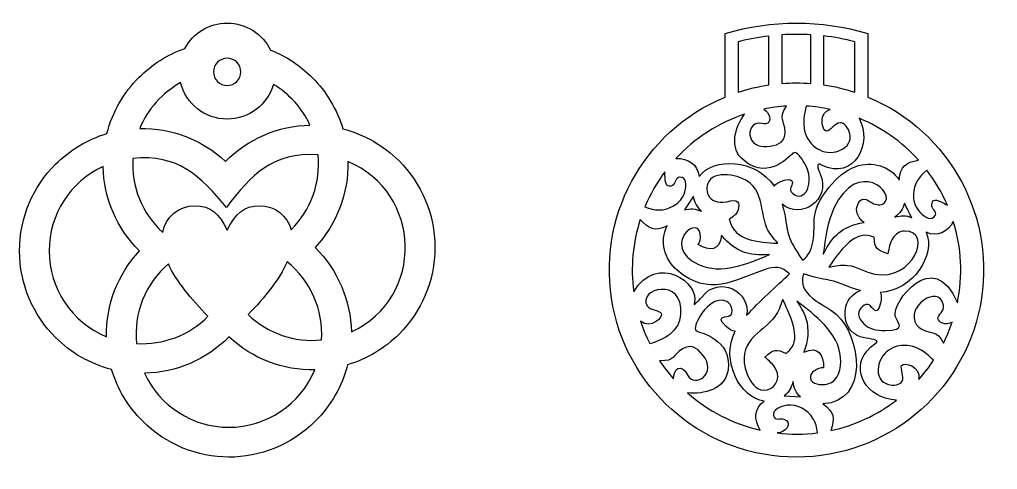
# Model space of a CAD drawing. Header units: centimetres. Extents: x 2 to 128, y -104 to 2.
# Drawn here: x 105.37 to 127.89, y -72.14 to -61.77 of the extents above; entities that cross this region are included whole.
import ezdxf

# ---------------------------------------------------------------- set-up
doc = ezdxf.new("R2010")
doc.units = ezdxf.units.CM
doc.header["$MEASUREMENT"] = 0
doc.layers.add('layer 1', color=7, linetype='Continuous')

msp = doc.modelspace()

# ---------------------------------------------------------------- linework, layer by layer
at = {"layer": 'layer 1', "color": 250}
for points, knots in [([(110.15389, -61.85513), (109.73129, -61.85513), (109.36403, -62.09216), (109.17773, -62.44047), (109.17773, -62.44047), (108.77605, -62.58201), (108.41602, -62.81193), (108.12109, -63.10687), (108.12109, -63.10687), (107.76928, -63.45866), (107.51, -63.90303), (107.38284, -64.40022), (107.38284, -64.40022), (106.92892, -64.53574), (106.523, -64.78246), (106.19665, -65.10878), (106.19665, -65.10878), (105.68632, -65.61912), (105.37064, -66.32414), (105.37064, -67.10287), (105.37064, -67.10287), (105.37064, -67.88156), (105.68632, -68.58659), (106.19665, -69.09693), (106.19665, -69.09693), (106.54845, -69.44872), (106.9928, -69.70806), (107.48998, -69.83517), (107.48998, -69.83517), (107.6255, -70.28909), (107.87224, -70.69506), (108.19857, -71.02141), (108.19857, -71.02141), (109.30478, -72.12749), (111.06955, -72.13856), (112.1867, -71.02141), (112.1867, -71.02141), (112.53851, -70.66959), (112.7978, -70.22524), (112.92496, -69.72803), (112.92496, -69.72803), (113.37886, -69.59252), (113.78479, -69.34578), (114.11114, -69.01946), (114.11114, -69.01946), (114.62148, -68.50914), (114.93715, -67.80411), (114.93715, -67.02539), (114.93715, -67.02539), (114.93715, -66.24669), (114.62148, -65.54168), (114.11114, -65.03131), (114.11114, -65.03131), (113.75933, -64.67952), (113.31498, -64.42022), (112.81781, -64.29311), (112.81781, -64.29311), (112.6823, -63.83918), (112.43555, -63.43322), (112.10923, -63.10687), (112.10923, -63.10687), (111.83793, -62.83557), (111.51155, -62.61932), (111.14838, -62.47621), (111.14838, -62.47621), (110.96856, -62.10846), (110.59083, -61.85513), (110.15389, -61.85513)], [0, 0, 0, 0, 0.05555556, 0.05555556, 0.05555556, 0.05555556, 0.11111111, 0.11111111, 0.11111111, 0.11111111, 0.16666667, 0.16666667, 0.16666667, 0.16666667, 0.22222222, 0.22222222, 0.22222222, 0.22222222, 0.27777778, 0.27777778, 0.27777778, 0.27777778, 0.33333333, 0.33333333, 0.33333333, 0.33333333, 0.38888889, 0.38888889, 0.38888889, 0.38888889, 0.44444444, 0.44444444, 0.44444444, 0.44444444, 0.5, 0.5, 0.5, 0.5, 0.55555556, 0.55555556, 0.55555556, 0.55555556, 0.61111111, 0.61111111, 0.61111111, 0.61111111, 0.66666667, 0.66666667, 0.66666667, 0.66666667, 0.72222222, 0.72222222, 0.72222222, 0.72222222, 0.77777778, 0.77777778, 0.77777778, 0.77777778, 0.83333333, 0.83333333, 0.83333333, 0.83333333, 0.88888889, 0.88888889, 0.88888889, 0.88888889, 1, 1, 1, 1]), ([(121.62113, -63.55915), (119.71881, -64.34381), (118.63549, -66.36399), (119.03556, -68.38252), (119.03556, -68.38252), (119.43561, -70.40105), (121.20662, -71.85535), (123.26441, -71.85513), (123.26441, -71.85513), (125.32221, -71.85491), (127.09291, -70.40023), (127.49254, -68.38161), (127.49254, -68.38161), (127.89216, -66.363), (126.80927, -64.3434), (124.90678, -63.55915), (124.90678, -63.55915), (124.90678, -63.55915), (124.90678, -62.09749), (124.90678, -62.09749), (124.90678, -62.09749), (123.83559, -61.77442), (122.69228, -61.77429), (121.62113, -62.09749), (121.62113, -62.09749), (121.62113, -62.09749), (121.62113, -63.55915), (121.62113, -63.55915)], [0, 0, 0, 0, 0.125, 0.125, 0.125, 0.125, 0.25, 0.25, 0.25, 0.25, 0.375, 0.375, 0.375, 0.375, 0.5, 0.5, 0.5, 0.5, 0.625, 0.625, 0.625, 0.625, 0.75, 0.75, 0.75, 0.75, 1, 1, 1, 1]), ([(122.62681, -63.2811), (122.38674, -63.31699), (122.15017, -63.37308), (121.91955, -63.4488), (121.91955, -63.4488), (121.91955, -63.4488), (121.91955, -62.28525), (121.91955, -62.28525), (121.91955, -62.28525), (122.15213, -62.22578), (122.38842, -62.18181), (122.62681, -62.15363), (122.62681, -62.15363), (122.62681, -62.15363), (122.62681, -63.2811), (122.62681, -63.2811)], [0, 0, 0, 0, 0.2, 0.2, 0.2, 0.2, 0.4, 0.4, 0.4, 0.4, 0.6, 0.6, 0.6, 0.6, 1, 1, 1, 1]), ([(122.92382, -63.24718), (122.92382, -63.24718), (122.92382, -62.12676), (122.92382, -62.12676), (122.92382, -62.12676), (123.14769, -62.1127), (123.37225, -62.11254), (123.59614, -62.12627), (123.59614, -62.12627), (123.59614, -62.12627), (123.59614, -63.24656), (123.59614, -63.24656), (123.59614, -63.24656), (123.37235, -63.22926), (123.14758, -63.22946), (122.92382, -63.24718)], [0, 0, 0, 0, 0.2, 0.2, 0.2, 0.2, 0.4, 0.4, 0.4, 0.4, 0.6, 0.6, 0.6, 0.6, 1, 1, 1, 1]), ([(123.88579, -63.27884), (123.88579, -63.27884), (123.88579, -62.15184), (123.88579, -62.15184), (123.88579, -62.15184), (124.12938, -62.17993), (124.37083, -62.22451), (124.60839, -62.28526), (124.60839, -62.28526), (124.60839, -62.28526), (124.60839, -63.44882), (124.60839, -63.44882), (124.60839, -63.44882), (124.37285, -63.37148), (124.13111, -63.31461), (123.88579, -63.27884)], [0, 0, 0, 0, 0.2, 0.2, 0.2, 0.2, 0.4, 0.4, 0.4, 0.4, 0.6, 0.6, 0.6, 0.6, 1, 1, 1, 1]), ([(110.46456, -62.97903), (110.46456, -63.15162), (110.32465, -63.29153), (110.15207, -63.29153), (110.15207, -63.29153), (109.97948, -63.29153), (109.83957, -63.15162), (109.83957, -62.97903), (109.83957, -62.97903), (109.83957, -62.80644), (109.97948, -62.66653), (110.15207, -62.66653), (110.15207, -62.66653), (110.32465, -62.66653), (110.46456, -62.80644), (110.46456, -62.97903)], [0, 0, 0, 0, 0.2, 0.2, 0.2, 0.2, 0.4, 0.4, 0.4, 0.4, 0.6, 0.6, 0.6, 0.6, 1, 1, 1, 1]), ([(109.07999, -63.22812), (109.19932, -63.71031), (109.63483, -64.06782), (110.15389, -64.06782), (110.15389, -64.06782), (110.65896, -64.06782), (111.08491, -63.72939), (111.21749, -63.26694), (111.21749, -63.26694), (111.58501, -63.48826), (111.87921, -63.81606), (112.05896, -64.20592), (112.05896, -64.20592), (111.32521, -64.22089), (110.62949, -64.52099), (110.1139, -65.04192), (110.1139, -65.04192), (109.5784, -64.54247), (108.86985, -64.26932), (108.13752, -64.28329), (108.13752, -64.28329), (108.3228, -63.83552), (108.65642, -63.46271), (109.07999, -63.22812)], [0, 0, 0, 0, 0.14285714, 0.14285714, 0.14285714, 0.14285714, 0.28571429, 0.28571429, 0.28571429, 0.28571429, 0.42857143, 0.42857143, 0.42857143, 0.42857143, 0.57142857, 0.57142857, 0.57142857, 0.57142857, 0.71428571, 0.71428571, 0.71428571, 0.71428571, 1, 1, 1, 1]), ([(121.01879, -65.38903), (120.99506, -65.1035), (120.7662, -64.96578), (120.48823, -64.97485), (120.48823, -64.97485), (120.92312, -64.50485), (121.46122, -64.15776), (122.06874, -63.95538), (122.06874, -63.95538), (121.83874, -64.25624), (121.70562, -64.75281), (122.05626, -65.02477), (122.05626, -65.02477), (122.67445, -65.50428), (123.11322, -64.87499), (123.20259, -64.84291), (123.20259, -64.84291), (123.27707, -64.81617), (123.37748, -64.95666), (123.44943, -65.07987), (123.44943, -65.07987), (123.71644, -65.53714), (123.44845, -66.01591), (123.17171, -65.77477), (123.17171, -65.77477), (123.04348, -65.663), (123.21615, -65.58599), (123.15824, -65.48651), (123.15824, -65.48651), (123.11291, -65.40862), (122.79774, -65.52041), (122.74931, -65.61283), (122.74931, -65.61283), (122.33396, -64.97598), (121.34835, -64.94494), (121.01879, -65.38903)], [0, 0, 0, 0, 0.1, 0.1, 0.1, 0.1, 0.2, 0.2, 0.2, 0.2, 0.3, 0.3, 0.3, 0.3, 0.4, 0.4, 0.4, 0.4, 0.5, 0.5, 0.5, 0.5, 0.6, 0.6, 0.6, 0.6, 0.7, 0.7, 0.7, 0.7, 0.8, 0.8, 0.8, 0.8, 1, 1, 1, 1]), ([(122.20224, -64.48529), (122.15622, -64.33481), (122.24395, -64.15455), (122.41151, -64.15966), (122.41151, -64.15966), (122.48041, -64.16177), (122.55657, -64.19477), (122.6013, -64.16452), (122.6013, -64.16452), (122.68213, -64.10987), (122.66361, -63.927), (122.50903, -63.83766), (122.50903, -63.83766), (122.68115, -63.80259), (122.85529, -63.77958), (123.03062, -63.76875), (123.03062, -63.76875), (122.83164, -64.08411), (122.99497, -64.07193), (123.00035, -64.36379), (123.00035, -64.36379), (123.00433, -64.57982), (122.87259, -64.65797), (122.65483, -64.69428), (122.65483, -64.69428), (122.46751, -64.72552), (122.2608, -64.67676), (122.20224, -64.48529)], [0, 0, 0, 0, 0.125, 0.125, 0.125, 0.125, 0.25, 0.25, 0.25, 0.25, 0.375, 0.375, 0.375, 0.375, 0.5, 0.5, 0.5, 0.5, 0.625, 0.625, 0.625, 0.625, 0.75, 0.75, 0.75, 0.75, 1, 1, 1, 1]), ([(123.45085, -64.34289), (123.4039, -64.15658), (123.44082, -63.96263), (123.485, -63.76801), (123.485, -63.76801), (123.67272, -63.779), (123.85911, -63.80394), (124.04312, -63.84268), (124.04312, -63.84268), (123.95863, -63.87273), (123.88936, -63.92696), (123.86409, -64.02151), (123.86409, -64.02151), (123.83005, -64.14886), (123.87585, -64.34936), (123.95917, -64.34515), (123.95917, -64.34515), (124.04388, -64.34089), (124.15515, -64.15274), (124.26772, -64.15136), (124.26772, -64.15136), (124.44832, -64.14914), (124.70051, -64.62834), (124.23999, -64.79889), (124.23999, -64.79889), (123.88482, -64.93043), (123.53735, -64.68605), (123.45085, -64.34289)], [0, 0, 0, 0, 0.125, 0.125, 0.125, 0.125, 0.25, 0.25, 0.25, 0.25, 0.375, 0.375, 0.375, 0.375, 0.5, 0.5, 0.5, 0.5, 0.625, 0.625, 0.625, 0.625, 0.75, 0.75, 0.75, 0.75, 1, 1, 1, 1]), ([(123.39931, -67.31434), (123.0263, -66.74984), (123.08842, -66.78809), (122.99177, -66.26285), (122.99177, -66.26285), (122.97734, -66.18441), (122.959, -66.10594), (122.93613, -66.02901), (122.93613, -66.02901), (123.35833, -66.39001), (124.05499, -65.9383), (123.81849, -65.35138), (123.81849, -65.35138), (123.80774, -65.3247), (123.72066, -65.14199), (123.76294, -65.11098), (123.76294, -65.11098), (123.77719, -65.10054), (123.80865, -65.11264), (123.837, -65.1264), (123.837, -65.1264), (124.6014, -65.49741), (125.02474, -64.62242), (124.70523, -64.04695), (124.70523, -64.04695), (125.22913, -64.26293), (125.69233, -64.58936), (126.07191, -65.01011), (126.07191, -65.01011), (125.78663, -65.06788), (125.6542, -65.15273), (125.63086, -65.47185), (125.63086, -65.47185), (125.41189, -65.13576), (125.00151, -65.03418), (124.63297, -65.16058), (124.63297, -65.16058), (124.38323, -65.24623), (124.18305, -65.43149), (124.01101, -65.64317), (124.01101, -65.64317), (123.53582, -66.22782), (123.72749, -66.42312), (123.64087, -66.89945), (123.64087, -66.89945), (123.61009, -67.06871), (123.53894, -67.24391), (123.39931, -67.31434)], [0, 0, 0, 0, 0.07692308, 0.07692308, 0.07692308, 0.07692308, 0.15384615, 0.15384615, 0.15384615, 0.15384615, 0.23076923, 0.23076923, 0.23076923, 0.23076923, 0.30769231, 0.30769231, 0.30769231, 0.30769231, 0.38461538, 0.38461538, 0.38461538, 0.38461538, 0.46153846, 0.46153846, 0.46153846, 0.46153846, 0.53846154, 0.53846154, 0.53846154, 0.53846154, 0.61538462, 0.61538462, 0.61538462, 0.61538462, 0.69230769, 0.69230769, 0.69230769, 0.69230769, 0.76923077, 0.76923077, 0.76923077, 0.76923077, 0.84615385, 0.84615385, 0.84615385, 0.84615385, 1, 1, 1, 1]), ([(112.2443, -64.88967), (112.30716, -65.53239), (112.08495, -66.15931), (111.62735, -66.61561), (111.62735, -66.61561), (111.5411, -66.29672), (111.24963, -66.06188), (110.90359, -66.06188), (110.90359, -66.06188), (110.52875, -66.06188), (110.34131, -66.24929), (110.15389, -66.62416), (110.15389, -66.62416), (109.96648, -66.24929), (109.77904, -66.06188), (109.4042, -66.06188), (109.4042, -66.06188), (109.03635, -66.06188), (108.73018, -66.32721), (108.66662, -66.67681), (108.66662, -66.67681), (108.19068, -66.23883), (107.94164, -65.61949), (107.97943, -64.97372), (107.97943, -64.97372), (109.01195, -64.87272), (109.54178, -65.36771), (110.13474, -66.10491), (110.13474, -66.10491), (110.69633, -65.34751), (111.20908, -64.82851), (112.2443, -64.88967)], [0, 0, 0, 0, 0.11111111, 0.11111111, 0.11111111, 0.11111111, 0.22222222, 0.22222222, 0.22222222, 0.22222222, 0.33333333, 0.33333333, 0.33333333, 0.33333333, 0.44444444, 0.44444444, 0.44444444, 0.44444444, 0.55555556, 0.55555556, 0.55555556, 0.55555556, 0.66666667, 0.66666667, 0.66666667, 0.66666667, 0.77777778, 0.77777778, 0.77777778, 0.77777778, 1, 1, 1, 1]), ([(112.93471, -65.04771), (114.63801, -65.75266), (114.71926, -68.18182), (113.01213, -68.96923), (113.01213, -68.96923), (112.99716, -68.23548), (112.69703, -67.53973), (112.1761, -67.02414), (112.1761, -67.02414), (112.67675, -66.48729), (112.94764, -65.78152), (112.93471, -65.04771)], [0, 0, 0, 0, 0.25, 0.25, 0.25, 0.25, 0.5, 0.5, 0.5, 0.5, 1, 1, 1, 1]), ([(123.88169, -67.18007), (123.9292, -66.81068), (123.97671, -66.4413), (124.12744, -66.11872), (124.12744, -66.11872), (124.67107, -64.95538), (125.58639, -65.76978), (125.272, -66.01466), (125.272, -66.01466), (125.21261, -66.06091), (125.0867, -66.04909), (125.00874, -65.99899), (125.00874, -65.99899), (124.89617, -65.92664), (124.72846, -65.81151), (124.6533, -66.10199), (124.6533, -66.10199), (124.62429, -66.2141), (124.70917, -66.37025), (124.81904, -66.44767), (124.81904, -66.44767), (124.30723, -66.53797), (124.10573, -66.74401), (123.88169, -67.18007)], [0, 0, 0, 0, 0.14285714, 0.14285714, 0.14285714, 0.14285714, 0.28571429, 0.28571429, 0.28571429, 0.28571429, 0.42857143, 0.42857143, 0.42857143, 0.42857143, 0.57142857, 0.57142857, 0.57142857, 0.57142857, 0.71428571, 0.71428571, 0.71428571, 0.71428571, 1, 1, 1, 1]), ([(107.37308, -69.08053), (106.57482, -68.75024), (106.05123, -67.97094), (106.05123, -67.10287), (106.05123, -67.10287), (106.05123, -66.26508), (106.53872, -65.50812), (107.29568, -65.15904), (107.29568, -65.15904), (107.31059, -65.89273), (107.6108, -66.58858), (108.13169, -67.10411), (108.13169, -67.10411), (107.63214, -67.63987), (107.36013, -68.34716), (107.37308, -69.08053)], [0, 0, 0, 0, 0.2, 0.2, 0.2, 0.2, 0.4, 0.4, 0.4, 0.4, 0.6, 0.6, 0.6, 0.6, 1, 1, 1, 1]), ([(120.41616, -66.07543), (120.19351, -66.19435), (120.00431, -66.1821), (119.77329, -66.08837), (119.77329, -66.08837), (119.89326, -65.80054), (120.04773, -65.52967), (120.23435, -65.27986), (120.23435, -65.27986), (120.2334, -65.35932), (120.22917, -65.57553), (120.30223, -65.6073), (120.30223, -65.6073), (120.33951, -65.62351), (120.40087, -65.60921), (120.43569, -65.57479), (120.43569, -65.57479), (120.50148, -65.50974), (120.48294, -65.36648), (120.62774, -65.41224), (120.62774, -65.41224), (120.75065, -65.45109), (120.72991, -65.65393), (120.67332, -65.79585), (120.67332, -65.79585), (120.61766, -65.9354), (120.52732, -66.01605), (120.41616, -66.07543)], [0, 0, 0, 0, 0.125, 0.125, 0.125, 0.125, 0.25, 0.25, 0.25, 0.25, 0.375, 0.375, 0.375, 0.375, 0.5, 0.5, 0.5, 0.5, 0.625, 0.625, 0.625, 0.625, 0.75, 0.75, 0.75, 0.75, 1, 1, 1, 1]), ([(125.95904, -65.81092), (125.96738, -65.55863), (126.07258, -65.40092), (126.26927, -65.24772), (126.26927, -65.24772), (126.45855, -65.49552), (126.61589, -65.76473), (126.73892, -66.05126), (126.73892, -66.05126), (126.67059, -66.01071), (126.48546, -65.89893), (126.42141, -65.94632), (126.42141, -65.94632), (126.38874, -65.9705), (126.37043, -66.03079), (126.38284, -66.07815), (126.38284, -66.07815), (126.40627, -66.16765), (126.53961, -66.22323), (126.42758, -66.32575), (126.42758, -66.32575), (126.33248, -66.41277), (126.16718, -66.29339), (126.07258, -66.17342), (126.07258, -66.17342), (125.97955, -66.05544), (125.95488, -65.93688), (125.95904, -65.81092)], [0, 0, 0, 0, 0.125, 0.125, 0.125, 0.125, 0.25, 0.25, 0.25, 0.25, 0.375, 0.375, 0.375, 0.375, 0.5, 0.5, 0.5, 0.5, 0.625, 0.625, 0.625, 0.625, 0.75, 0.75, 0.75, 0.75, 1, 1, 1, 1]), ([(121.8974, -66.21129), (121.9631, -66.07768), (121.96351, -65.88696), (121.74254, -65.95352), (121.74254, -65.95352), (121.26527, -66.09731), (121.10938, -65.72748), (121.24181, -65.505), (121.24181, -65.505), (121.33082, -65.35547), (121.55492, -65.32745), (121.75286, -65.36065), (121.75286, -65.36065), (122.56687, -65.49721), (122.38836, -66.12056), (122.58397, -66.57733), (122.58397, -66.57733), (122.63937, -66.7067), (122.73826, -66.81806), (122.83715, -66.9294), (122.83715, -66.9294), (122.38765, -66.89602), (121.82673, -66.89036), (121.71697, -66.37262), (121.71697, -66.37262), (121.79104, -66.32479), (121.86511, -66.27697), (121.8974, -66.21129)], [0, 0, 0, 0, 0.125, 0.125, 0.125, 0.125, 0.25, 0.25, 0.25, 0.25, 0.375, 0.375, 0.375, 0.375, 0.5, 0.5, 0.5, 0.5, 0.625, 0.625, 0.625, 0.625, 0.75, 0.75, 0.75, 0.75, 1, 1, 1, 1]), ([(120.68495, -66.16013), (120.68495, -66.16013), (120.89263, -65.84556), (120.89263, -65.84556), (120.89263, -65.84556), (120.90765, -65.98717), (120.98208, -66.08578), (121.07535, -66.1893), (121.07535, -66.1893), (120.94482, -66.13446), (120.81316, -66.11715), (120.68495, -66.16013)], [0, 0, 0, 0, 0.25, 0.25, 0.25, 0.25, 0.5, 0.5, 0.5, 0.5, 1, 1, 1, 1]), ([(121.00798, -67.41443), (120.0828, -66.97919), (121.08453, -66.16844), (121.05418, -66.80437), (121.05418, -66.80437), (121.05147, -66.86128), (121.02716, -66.90973), (121.00285, -66.95816), (121.00285, -66.95816), (121.25601, -67.10622), (121.50525, -67.11288), (121.53759, -66.74432), (121.53759, -66.74432), (121.87054, -67.14101), (122.1531, -67.21376), (122.64056, -67.18989), (122.64056, -67.18989), (122.13917, -67.39932), (121.53553, -67.66263), (121.00798, -67.41443)], [0, 0, 0, 0, 0.16666667, 0.16666667, 0.16666667, 0.16666667, 0.33333333, 0.33333333, 0.33333333, 0.33333333, 0.5, 0.5, 0.5, 0.5, 0.66666667, 0.66666667, 0.66666667, 0.66666667, 1, 1, 1, 1]), ([(125.53082, -66.32486), (125.64355, -66.23926), (125.72445, -66.13386), (125.75128, -66.00135), (125.75128, -66.00135), (125.80432, -66.11225), (125.86093, -66.23137), (125.91988, -66.33849), (125.91988, -66.33849), (125.77966, -66.27625), (125.67599, -66.29395), (125.53082, -66.32486)], [0, 0, 0, 0, 0.25, 0.25, 0.25, 0.25, 0.5, 0.5, 0.5, 0.5, 1, 1, 1, 1]), ([(119.51543, -68.04324), (119.44051, -67.48155), (119.49161, -66.91719), (119.66621, -66.37808), (119.66621, -66.37808), (119.85907, -66.59651), (119.99935, -66.66815), (120.2866, -66.52917), (120.2866, -66.52917), (120.10503, -66.88686), (120.22225, -67.29302), (120.51599, -67.54901), (120.51599, -67.54901), (121.23698, -68.17737), (121.86009, -67.77421), (122.51794, -67.53876), (122.51794, -67.53876), (122.7601, -67.45208), (122.92532, -67.45025), (123.10369, -67.63579), (123.10369, -67.63579), (122.80124, -67.90568), (122.39725, -68.28782), (122.11648, -68.5843), (122.11648, -68.5843), (122.21796, -68.03807), (121.47847, -67.66073), (121.08845, -68.15896), (121.08845, -68.15896), (121.07072, -68.18162), (120.89304, -68.37751), (120.90805, -68.32727), (120.90805, -68.32727), (121.05769, -67.8263), (120.05355, -67.14633), (119.51543, -68.04324)], [0, 0, 0, 0, 0.1, 0.1, 0.1, 0.1, 0.2, 0.2, 0.2, 0.2, 0.3, 0.3, 0.3, 0.3, 0.4, 0.4, 0.4, 0.4, 0.5, 0.5, 0.5, 0.5, 0.6, 0.6, 0.6, 0.6, 0.7, 0.7, 0.7, 0.7, 0.8, 0.8, 0.8, 0.8, 1, 1, 1, 1]), ([(124.69583, -68.56948), (124.69072, -68.42911), (124.8453, -68.28877), (124.94654, -68.35042), (124.94654, -68.35042), (124.99369, -68.37913), (125.12023, -68.65548), (125.19712, -68.30846), (125.19712, -68.30846), (125.21943, -68.20775), (125.23012, -68.121), (125.19308, -68.06279), (125.19308, -68.06279), (125.95235, -68.02146), (126.47197, -67.18346), (126.25215, -66.67601), (126.25215, -66.67601), (126.51329, -66.79914), (126.74851, -66.66231), (126.87613, -66.42362), (126.87613, -66.42362), (127.06572, -67.03525), (127.09726, -67.6748), (126.96876, -68.30211), (126.96876, -68.30211), (126.42126, -66.98512), (125.45722, -68.29753), (125.53988, -68.60908), (125.53988, -68.60908), (125.58942, -68.76967), (125.8167, -68.93306), (125.30458, -68.93559), (125.30458, -68.93559), (125.09265, -68.93663), (124.94514, -68.90233), (124.81845, -68.78719), (124.81845, -68.78719), (124.75618, -68.7306), (124.69893, -68.65446), (124.69583, -68.56948)], [0, 0, 0, 0, 0.09090909, 0.09090909, 0.09090909, 0.09090909, 0.18181818, 0.18181818, 0.18181818, 0.18181818, 0.27272727, 0.27272727, 0.27272727, 0.27272727, 0.36363636, 0.36363636, 0.36363636, 0.36363636, 0.45454545, 0.45454545, 0.45454545, 0.45454545, 0.54545455, 0.54545455, 0.54545455, 0.54545455, 0.63636364, 0.63636364, 0.63636364, 0.63636364, 0.72727273, 0.72727273, 0.72727273, 0.72727273, 0.81818182, 0.81818182, 0.81818182, 0.81818182, 1, 1, 1, 1]), ([(124.00898, -67.48057), (124.17742, -67.23314), (124.50976, -66.73172), (124.84616, -66.74197), (124.84616, -66.74197), (124.91356, -66.74402), (124.98241, -66.76644), (125.05126, -66.78886), (125.05126, -66.78886), (125.06426, -67.05009), (125.1125, -67.09013), (125.36933, -67.16893), (125.36933, -67.16893), (125.39427, -67.04838), (125.41189, -66.91502), (125.48115, -66.81027), (125.48115, -66.81027), (125.54099, -66.71979), (125.64489, -66.64815), (125.75447, -66.6462), (125.75447, -66.6462), (126.42188, -66.63431), (125.94132, -67.8111), (125.06826, -67.63886), (125.06826, -67.63886), (124.85127, -67.59605), (124.65295, -67.46275), (124.44048, -67.43734), (124.44048, -67.43734), (124.30072, -67.42064), (124.15485, -67.4506), (124.00898, -67.48057)], [0, 0, 0, 0, 0.11111111, 0.11111111, 0.11111111, 0.11111111, 0.22222222, 0.22222222, 0.22222222, 0.22222222, 0.33333333, 0.33333333, 0.33333333, 0.33333333, 0.44444444, 0.44444444, 0.44444444, 0.44444444, 0.55555556, 0.55555556, 0.55555556, 0.55555556, 0.66666667, 0.66666667, 0.66666667, 0.66666667, 0.77777778, 0.77777778, 0.77777778, 0.77777778, 1, 1, 1, 1]), ([(108.79714, -67.40456), (108.98122, -67.80661), (109.32398, -68.20864), (109.7099, -68.61069), (109.7099, -68.61069), (109.27429, -69.04934), (108.67977, -69.27482), (108.06349, -69.23859), (108.06349, -69.23859), (107.99517, -68.53884), (108.26488, -67.86254), (108.79714, -67.40456)], [0, 0, 0, 0, 0.25, 0.25, 0.25, 0.25, 0.5, 0.5, 0.5, 0.5, 1, 1, 1, 1]), ([(110.63616, -68.57068), (111.02143, -68.16619), (111.3591, -67.76169), (111.53153, -67.35721), (111.53153, -67.35721), (112.07565, -67.79402), (112.36908, -68.45851), (112.32836, -69.15453), (112.32836, -69.15453), (111.70365, -69.21586), (111.09016, -69.00672), (110.63616, -68.57068)], [0, 0, 0, 0, 0.25, 0.25, 0.25, 0.25, 0.5, 0.5, 0.5, 0.5, 1, 1, 1, 1]), ([(119.66957, -68.71879), (119.91399, -68.92691), (120.20065, -68.62369), (120.1467, -68.54024), (120.1467, -68.54024), (120.10066, -68.46902), (119.88208, -68.46672), (119.82459, -68.36993), (119.82459, -68.36993), (119.59055, -67.97582), (120.6644, -67.68947), (120.604, -68.55371), (120.604, -68.55371), (120.57526, -68.96504), (120.2307, -69.13208), (119.88396, -69.23947), (119.88396, -69.23947), (119.79962, -69.07139), (119.72802, -68.89752), (119.66957, -68.71879)], [0, 0, 0, 0, 0.16666667, 0.16666667, 0.16666667, 0.16666667, 0.33333333, 0.33333333, 0.33333333, 0.33333333, 0.5, 0.5, 0.5, 0.5, 0.66666667, 0.66666667, 0.66666667, 0.66666667, 1, 1, 1, 1]), ([(123.63306, -68.19159), (123.43691, -68.02521), (123.35271, -67.88303), (123.42421, -67.63579), (123.42421, -67.63579), (123.77292, -67.75082), (123.90797, -67.75452), (124.03794, -67.78319), (124.03794, -67.78319), (124.26133, -67.83246), (124.49303, -67.95765), (124.73926, -68.01649), (124.73926, -68.01649), (124.31548, -68.1663), (124.30166, -68.71129), (124.5236, -68.94519), (124.5236, -68.94519), (124.70389, -69.13519), (124.90853, -69.10313), (125.05035, -69.14726), (125.05035, -69.14726), (125.13286, -69.17293), (125.14316, -69.19876), (125.0705, -69.24797), (125.0705, -69.24797), (124.48493, -69.6446), (124.72458, -70.31702), (125.31253, -70.49476), (125.31253, -70.49476), (125.39699, -70.52028), (125.48608, -70.53817), (125.57121, -70.5396), (125.57121, -70.5396), (125.12223, -70.88532), (124.60793, -71.12325), (124.05375, -71.2416), (124.05375, -71.2416), (124.14638, -70.96566), (124.13909, -70.80854), (123.87441, -70.62877), (123.87441, -70.62877), (124.93693, -70.57151), (124.75722, -69.08608), (124.18198, -68.56817), (124.18198, -68.56817), (124.02297, -68.42501), (123.81445, -68.34545), (123.63306, -68.19159)], [0, 0, 0, 0, 0.07692308, 0.07692308, 0.07692308, 0.07692308, 0.15384615, 0.15384615, 0.15384615, 0.15384615, 0.23076923, 0.23076923, 0.23076923, 0.23076923, 0.30769231, 0.30769231, 0.30769231, 0.30769231, 0.38461538, 0.38461538, 0.38461538, 0.38461538, 0.46153846, 0.46153846, 0.46153846, 0.46153846, 0.53846154, 0.53846154, 0.53846154, 0.53846154, 0.61538462, 0.61538462, 0.61538462, 0.61538462, 0.69230769, 0.69230769, 0.69230769, 0.69230769, 0.76923077, 0.76923077, 0.76923077, 0.76923077, 0.84615385, 0.84615385, 0.84615385, 0.84615385, 1, 1, 1, 1]), ([(126.03095, -68.8083), (125.74348, -68.40196), (126.54784, -67.84678), (126.64894, -68.3503), (126.64894, -68.3503), (126.67958, -68.50298), (126.51531, -68.57348), (126.52136, -68.65876), (126.52136, -68.65876), (126.52827, -68.75608), (126.69589, -68.83149), (126.85057, -68.74229), (126.85057, -68.74229), (126.79488, -68.90888), (126.72773, -69.0712), (126.64945, -69.22845), (126.64945, -69.22845), (126.47577, -68.89844), (126.40475, -69.046), (126.14926, -68.90471), (126.14926, -68.90471), (126.10388, -68.87962), (126.05926, -68.84833), (126.03095, -68.8083)], [0, 0, 0, 0, 0.14285714, 0.14285714, 0.14285714, 0.14285714, 0.28571429, 0.28571429, 0.28571429, 0.28571429, 0.42857143, 0.42857143, 0.42857143, 0.42857143, 0.57142857, 0.57142857, 0.57142857, 0.57142857, 0.71428571, 0.71428571, 0.71428571, 0.71428571, 1, 1, 1, 1]), ([(121.03786, -68.61434), (121.1451, -68.42647), (121.41438, -68.14045), (121.65929, -68.2702), (121.65929, -68.2702), (121.78339, -68.33595), (121.82766, -68.53998), (121.72364, -68.59684), (121.72364, -68.59684), (121.67519, -68.62333), (121.37262, -68.59474), (121.6347, -68.83483), (121.6347, -68.83483), (121.71094, -68.90467), (121.78039, -68.95684), (121.84947, -68.95418), (121.84947, -68.95418), (121.50561, -69.63239), (121.97158, -70.50141), (122.52092, -70.56474), (122.52092, -70.56474), (122.28549, -70.7281), (122.28067, -70.99509), (122.4275, -71.23132), (122.4275, -71.23132), (121.80303, -71.0897), (121.23339, -70.79723), (120.75437, -70.37229), (120.75437, -70.37229), (121.13121, -70.42102), (121.62649, -70.28819), (121.68672, -69.84841), (121.68672, -69.84841), (121.78792, -69.1095), (121.00478, -68.98783), (120.95607, -68.94659), (120.95607, -68.94659), (120.89567, -68.89545), (120.96712, -68.73825), (121.03786, -68.61434)], [0, 0, 0, 0, 0.09090909, 0.09090909, 0.09090909, 0.09090909, 0.18181818, 0.18181818, 0.18181818, 0.18181818, 0.27272727, 0.27272727, 0.27272727, 0.27272727, 0.36363636, 0.36363636, 0.36363636, 0.36363636, 0.45454545, 0.45454545, 0.45454545, 0.45454545, 0.54545455, 0.54545455, 0.54545455, 0.54545455, 0.63636364, 0.63636364, 0.63636364, 0.63636364, 0.72727273, 0.72727273, 0.72727273, 0.72727273, 0.81818182, 0.81818182, 0.81818182, 0.81818182, 1, 1, 1, 1]), ([(122.1293, -69.94321), (121.84056, -69.16998), (122.46966, -69.01289), (122.76742, -68.61512), (122.76742, -68.61512), (122.85176, -68.50245), (122.89875, -68.36113), (122.94574, -68.21982), (122.94574, -68.21982), (123.0758, -68.48943), (123.34387, -69.02793), (123.16679, -69.31414), (123.16679, -69.31414), (123.13131, -69.37149), (123.07747, -69.4199), (123.02364, -69.46831), (123.02364, -69.46831), (122.79093, -69.34896), (122.7321, -69.37073), (122.53545, -69.55375), (122.53545, -69.55375), (122.62738, -69.6356), (122.73407, -69.71755), (122.79014, -69.82991), (122.79014, -69.82991), (122.91346, -70.07702), (122.7427, -70.31672), (122.50984, -70.31362), (122.50984, -70.31362), (122.33583, -70.3113), (122.19951, -70.13124), (122.1293, -69.94321)], [0, 0, 0, 0, 0.11111111, 0.11111111, 0.11111111, 0.11111111, 0.22222222, 0.22222222, 0.22222222, 0.22222222, 0.33333333, 0.33333333, 0.33333333, 0.33333333, 0.44444444, 0.44444444, 0.44444444, 0.44444444, 0.55555556, 0.55555556, 0.55555556, 0.55555556, 0.66666667, 0.66666667, 0.66666667, 0.66666667, 0.77777778, 0.77777778, 0.77777778, 0.77777778, 1, 1, 1, 1]), ([(123.8878, -69.79398), (123.88942, -69.50045), (123.77078, -69.28187), (123.43523, -69.43781), (123.43523, -69.43781), (123.52541, -69.19), (123.56319, -68.91277), (123.48087, -68.65847), (123.48087, -68.65847), (123.43477, -68.51604), (123.35219, -68.38793), (123.26962, -68.25983), (123.26962, -68.25983), (123.69303, -68.58272), (124.23192, -68.98508), (124.28036, -69.56141), (124.28036, -69.56141), (124.30106, -69.80768), (124.23763, -70.10232), (123.98637, -70.16978), (123.98637, -70.16978), (123.8298, -70.21181), (123.60029, -70.16562), (123.58374, -70.04659), (123.58374, -70.04659), (123.56156, -69.8869), (123.7516, -69.80197), (123.8878, -69.79398)], [0, 0, 0, 0, 0.125, 0.125, 0.125, 0.125, 0.25, 0.25, 0.25, 0.25, 0.375, 0.375, 0.375, 0.375, 0.5, 0.5, 0.5, 0.5, 0.625, 0.625, 0.625, 0.625, 0.75, 0.75, 0.75, 0.75, 1, 1, 1, 1]), ([(112.17029, -69.84496), (111.83996, -70.64324), (111.06075, -71.16677), (110.19263, -71.16677), (110.19263, -71.16677), (109.35489, -71.16677), (108.59784, -70.67929), (108.24882, -69.92234), (108.24882, -69.92234), (108.98257, -69.90734), (109.6783, -69.60728), (110.19388, -69.08633), (110.19388, -69.08633), (110.72998, -69.58638), (111.43728, -69.85843), (112.17029, -69.84496)], [0, 0, 0, 0, 0.2, 0.2, 0.2, 0.2, 0.4, 0.4, 0.4, 0.4, 0.6, 0.6, 0.6, 0.6, 1, 1, 1, 1]), ([(120.11179, -69.6326), (120.48447, -69.6472), (120.39214, -69.51189), (120.64225, -69.36129), (120.64225, -69.36129), (120.82737, -69.24982), (120.96087, -69.32482), (121.10123, -69.49527), (121.10123, -69.49527), (121.46511, -69.9372), (120.91602, -70.26385), (120.75989, -69.9733), (120.75989, -69.9733), (120.59259, -69.6619), (120.43238, -69.83072), (120.43227, -70.04985), (120.43227, -70.04985), (120.31584, -69.91832), (120.20884, -69.77901), (120.11179, -69.6326)], [0, 0, 0, 0, 0.16666667, 0.16666667, 0.16666667, 0.16666667, 0.33333333, 0.33333333, 0.33333333, 0.33333333, 0.5, 0.5, 0.5, 0.5, 0.66666667, 0.66666667, 0.66666667, 0.66666667, 1, 1, 1, 1]), ([(125.15263, -69.76071), (125.2163, -69.38737), (125.60169, -69.20863), (125.94211, -69.30531), (125.94211, -69.30531), (126.12693, -69.3578), (126.27645, -69.48675), (126.42291, -69.62232), (126.42291, -69.62232), (126.31952, -69.7794), (126.20473, -69.92835), (126.07917, -70.06834), (126.07917, -70.06834), (126.13723, -69.7526), (125.73128, -69.65594), (125.68599, -69.7444), (125.68599, -69.7444), (125.64733, -69.8199), (125.75464, -70.01032), (125.69955, -70.1085), (125.69955, -70.1085), (125.61118, -70.266), (125.07006, -70.24485), (125.15263, -69.76071)], [0, 0, 0, 0, 0.14285714, 0.14285714, 0.14285714, 0.14285714, 0.28571429, 0.28571429, 0.28571429, 0.28571429, 0.42857143, 0.42857143, 0.42857143, 0.42857143, 0.57142857, 0.57142857, 0.57142857, 0.57142857, 0.71428571, 0.71428571, 0.71428571, 0.71428571, 1, 1, 1, 1]), ([(123.18569, -70.11563), (123.20347, -70.25609), (123.2543, -70.37879), (123.35563, -70.46831), (123.35563, -70.46831), (123.35563, -70.46831), (122.97936, -70.44575), (122.97936, -70.44575), (122.97936, -70.44575), (123.10336, -70.35547), (123.13988, -70.25678), (123.18569, -70.11563)], [0, 0, 0, 0, 0.25, 0.25, 0.25, 0.25, 0.5, 0.5, 0.5, 0.5, 1, 1, 1, 1]), ([(122.73654, -70.8918), (122.70873, -70.76594), (122.89476, -70.68247), (123.04597, -70.66053), (123.04597, -70.66053), (123.27997, -70.62657), (123.52063, -70.76532), (123.64405, -70.96173), (123.64405, -70.96173), (123.70577, -71.05995), (123.73271, -71.17442), (123.7493, -71.29372), (123.7493, -71.29372), (123.44006, -71.33373), (123.12824, -71.3354), (122.81859, -71.29867), (122.81859, -71.29867), (122.97803, -71.31417), (123.21283, -71.06427), (122.97334, -70.97685), (122.97334, -70.97685), (122.88641, -70.94512), (122.76933, -71.0401), (122.73654, -70.8918)], [0, 0, 0, 0, 0.14285714, 0.14285714, 0.14285714, 0.14285714, 0.28571429, 0.28571429, 0.28571429, 0.28571429, 0.42857143, 0.42857143, 0.42857143, 0.42857143, 0.57142857, 0.57142857, 0.57142857, 0.57142857, 0.71428571, 0.71428571, 0.71428571, 0.71428571, 1, 1, 1, 1])]:
    msp.add_open_spline(points, degree=3, knots=knots, dxfattribs=at)

doc.saveas('drawing.dxf')
